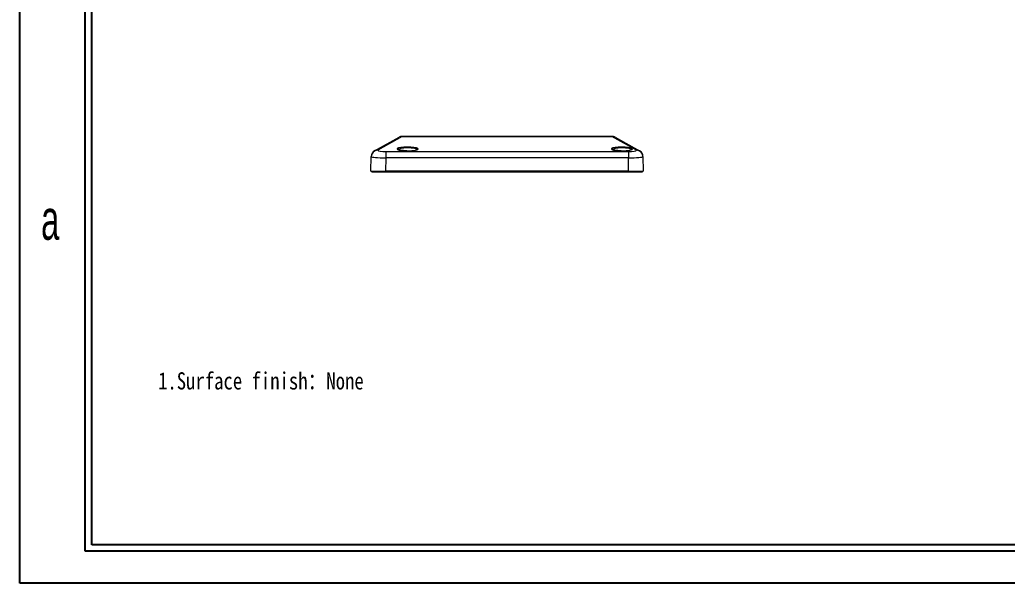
# Model space of a CAD drawing. Header units: millimetres. Extents: x 3 to 590, y 3 to 417.
# Drawn here: x 3.2 to 307.5, y 2.6 to 176.1 of the extents above; entities that cross this region are included whole.
import ezdxf

# ---------------------------------------------------------------- set-up
doc = ezdxf.new("R2010")
doc.units = ezdxf.units.MM
doc.header["$LTSCALE"] = 2
doc.layers.add('SLD-0', color=179, linetype='Continuous')
doc.styles.add('SLDTEXTSTYLE4', font='SIMSUN.TTC', dxfattribs={"width": 0.8, "bigfont": 'bigfont'})
doc.styles.add('SLDTEXTSTYLE7', font='GOTHIC.TTF', dxfattribs={"width": 0.61171})

msp = doc.modelspace()

# ---------------------------------------------------------------- linework, layer by layer
at = {"color": 7, "linetype": 'Continuous', "lineweight": 15}
for p, q in [((121.048, 140.143), (113.491, 135.954)), ((121.048, 140.143), (121.048, 140.173)), ((121.048, 140.173), (185.666, 140.173)), ((185.666, 140.143), (121.048, 140.143)), ((185.666, 140.143), (185.666, 140.173)), ((193.223, 135.954), (185.666, 140.143)), ((112.522, 135.734), (120.078, 139.922)), ((186.636, 139.922), (194.192, 135.734)), ((111.412, 129.473), (111.491, 133.985)), ((111.491, 133.985), (111.492, 134.019)), ((113.491, 135.954), (113.491, 135.92)), ((115.983, 135.478), (190.731, 135.478)), ((115.983, 135.478), (115.983, 133.543)), ((119.691, 136.122), (119.699, 136.049)), ((122.207, 136.873), (122.166, 136.873)), ((123.248, 136.873), (123.207, 136.873)), ((185.731, 136.122), (185.739, 136.049)), ((190.731, 135.478), (190.731, 133.543)), ((193.223, 135.92), (193.223, 135.954)), ((195.222, 134.019), (195.223, 133.985)), ((195.223, 133.985), (195.302, 129.473)), ((115.983, 133.543), (115.912, 129.473)), ((190.731, 133.543), (115.983, 133.543)), ((190.802, 129.473), (190.731, 133.543)), ((111.412, 129.473), (115.912, 129.473)), ((111.707, 129.473), (111.707, 129.173)), ((115.906, 129.473), (115.906, 129.173)), ((190.808, 129.173), (115.906, 129.173)), ((190.802, 129.473), (115.912, 129.473)), ((190.802, 129.473), (195.302, 129.473)), ((190.808, 129.473), (190.808, 129.173)), ((195.007, 129.473), (195.007, 129.173))]:
    msp.add_line(p, q, dxfattribs=at)
for centre, radius, start, end in [((121.048, 138.173), 2, 90, 119), ((120.945, 138.351), 1.795, 86.72276, 118.8867), ((185.666, 138.173), 2, 61, 90), ((185.769, 138.351), 1.795, 61.1133, 93.27724), ((113.475, 133.936), 1.984, 89.53941, 178.56807), ((113.475, 133.97), 1.984, 89.53946, 178.56802), ((113.491, 133.985), 2, 119, 179), ((113.389, 134.162), 1.795, 86.72277, 118.88669), ((193.325, 134.162), 1.795, 61.11331, 93.27723), ((193.239, 133.97), 1.984, 1.43198, 90.46054), ((193.239, 133.936), 1.984, 1.43193, 90.46059), ((193.223, 133.985), 2, 1, 61)]:
    msp.add_arc(centre, radius, start, end, dxfattribs=at)
for centre, major_axis, ratio, start_param, end_param in [((115.991, 133.951), (4.5, -0.034), 0.0905277, 3.1407048, 4.7111965), ((115.991, 135.92), (2.5, 0.002), 0.1768693, 3.1383958, 4.7088876), ((122.707, 136.308), (3.25, 0), 0.176327, 0.2627727, 2.9381448), ((122.707, 136.308), (3.25, 0), 0.176327, 4.6322832, 4.712389), ((122.707, 136.308), (3.25, 0), 0.176327, 4.712389, 5.5355422), ((188.747, 136.308), (3.25, 0), 0.176327, 0.2627727, 2.9381448), ((188.747, 136.308), (3.25, 0), 0.176327, 4.6322832, 4.712389), ((188.747, 136.308), (3.25, 0), 0.176327, 4.712389, 5.5355422), ((190.723, 135.92), (2.5, -0.002), 0.1768693, 4.7158904, 6.2863821), ((190.723, 133.951), (4.5, 0.034), 0.0905277, 4.7135814, 6.2840732)]:
    msp.add_ellipse(centre, major_axis=major_axis, ratio=ratio, start_param=start_param, end_param=end_param, dxfattribs=at)
at = {"color": 8, "linetype": 'Continuous', "lineweight": 15}
for centre, major_axis, ratio, start_param, end_param in [((122.707, 136.308), (3.25, 0), 0.176327, 2.9381448, 4.6322832), ((122.707, 136.062), (3, 0), 0.1910209, 0.0332369, 3.1283159), ((122.707, 136.308), (3.25, 0), 0.176327, 5.5355422, 6.545958), ((188.747, 136.308), (3.25, 0), 0.176327, 2.9381448, 4.6322832), ((188.747, 136.062), (3, 0), 0.1910209, 0.0332369, 3.1283159), ((188.747, 136.308), (3.25, 0), 0.176327, 5.5355422, 6.545958)]:
    msp.add_ellipse(centre, major_axis=major_axis, ratio=ratio, start_param=start_param, end_param=end_param, dxfattribs=at)
at = {"color": 7, "linetype": 'Continuous', "lineweight": 15}
for points, knots in [([(122.455, 135.741), (122.422, 135.742), (122.164, 135.744), (121.69, 135.764), (121.074, 135.813), (120.536, 135.883), (120.102, 135.971), (119.823, 136.054), (119.69, 136.133), (119.693, 136.129), (119.694, 136.128)], [0, 0, 0, 0, 0.0235346, 0.1819517, 0.3407078, 0.4994142, 0.6573669, 0.8126612, 0.93606, 1, 1, 1, 1]), ([(125.72, 136.127), (125.722, 136.129), (125.728, 136.136), (125.618, 136.067), (125.402, 135.994), (125.164, 135.944), (125.043, 135.919)], [0, 0, 0, 0, 0.1282833, 0.3894784, 0.690416, 1, 1, 1, 1]), ([(188.495, 135.741), (188.462, 135.742), (188.204, 135.744), (187.73, 135.764), (187.114, 135.813), (186.576, 135.883), (186.142, 135.971), (185.863, 136.054), (185.73, 136.133), (185.733, 136.129), (185.734, 136.128)], [0, 0, 0, 0, 0.0235355, 0.1819525, 0.3407079, 0.4994142, 0.6573669, 0.8126612, 0.93606, 1, 1, 1, 1]), ([(191.76, 136.127), (191.762, 136.129), (191.768, 136.136), (191.658, 136.067), (191.442, 135.994), (191.204, 135.944), (191.083, 135.919)], [0, 0, 0, 0, 0.1282833, 0.3894784, 0.6904155, 1, 1, 1, 1])]:
    msp.add_open_spline(points, degree=3, knots=knots, dxfattribs=at)
for points in [[(115.906, 129.173), (115.36, 129.173), (114.256, 129.173), (112.86, 129.173), (111.926, 129.173), (111.707, 129.173), (111.707, 129.173)], [(195.007, 129.173), (195.007, 129.173), (194.789, 129.173), (193.854, 129.173), (192.458, 129.173), (191.354, 129.173), (190.808, 129.173)]]:
    msp.add_open_spline(points, degree=3, dxfattribs=at)
at = {"layer": 'SLD-0'}
for p, q in [((3.181, 2.588), (3.181, 417.347)), ((25.35, 14.438), (25.35, 395.622)), ((578.363, 14.438), (25.35, 14.438)), ((590.213, 2.588), (3.181, 2.588))]:
    msp.add_line(p, q, dxfattribs=at)
at = {"layer": 'SLD-0', "color": 6, "linetype": 'Continuous'}
for p, q in [((23.375, 12.463), (23.375, 397.597)), ((580.338, 12.463), (23.375, 12.463))]:
    msp.add_line(p, q, dxfattribs=at)

# ---------------------------------------------------------------- texts
at = {"layer": 'SLD-0', "insert": (9.76, 120.702), "char_height": 12.344, "attachment_point": 1, "style": 'SLDTEXTSTYLE7'}
msp.add_mtext('a', dxfattribs=at)
at = {"layer": 'SLD-0', "color": 5, "insert": (45.802, 67.543), "char_height": 5.29167, "attachment_point": 1, "style": 'SLDTEXTSTYLE4'}
msp.add_mtext('1.Surface finish\\M+18146None', dxfattribs=at)

doc.saveas('drawing.dxf')
